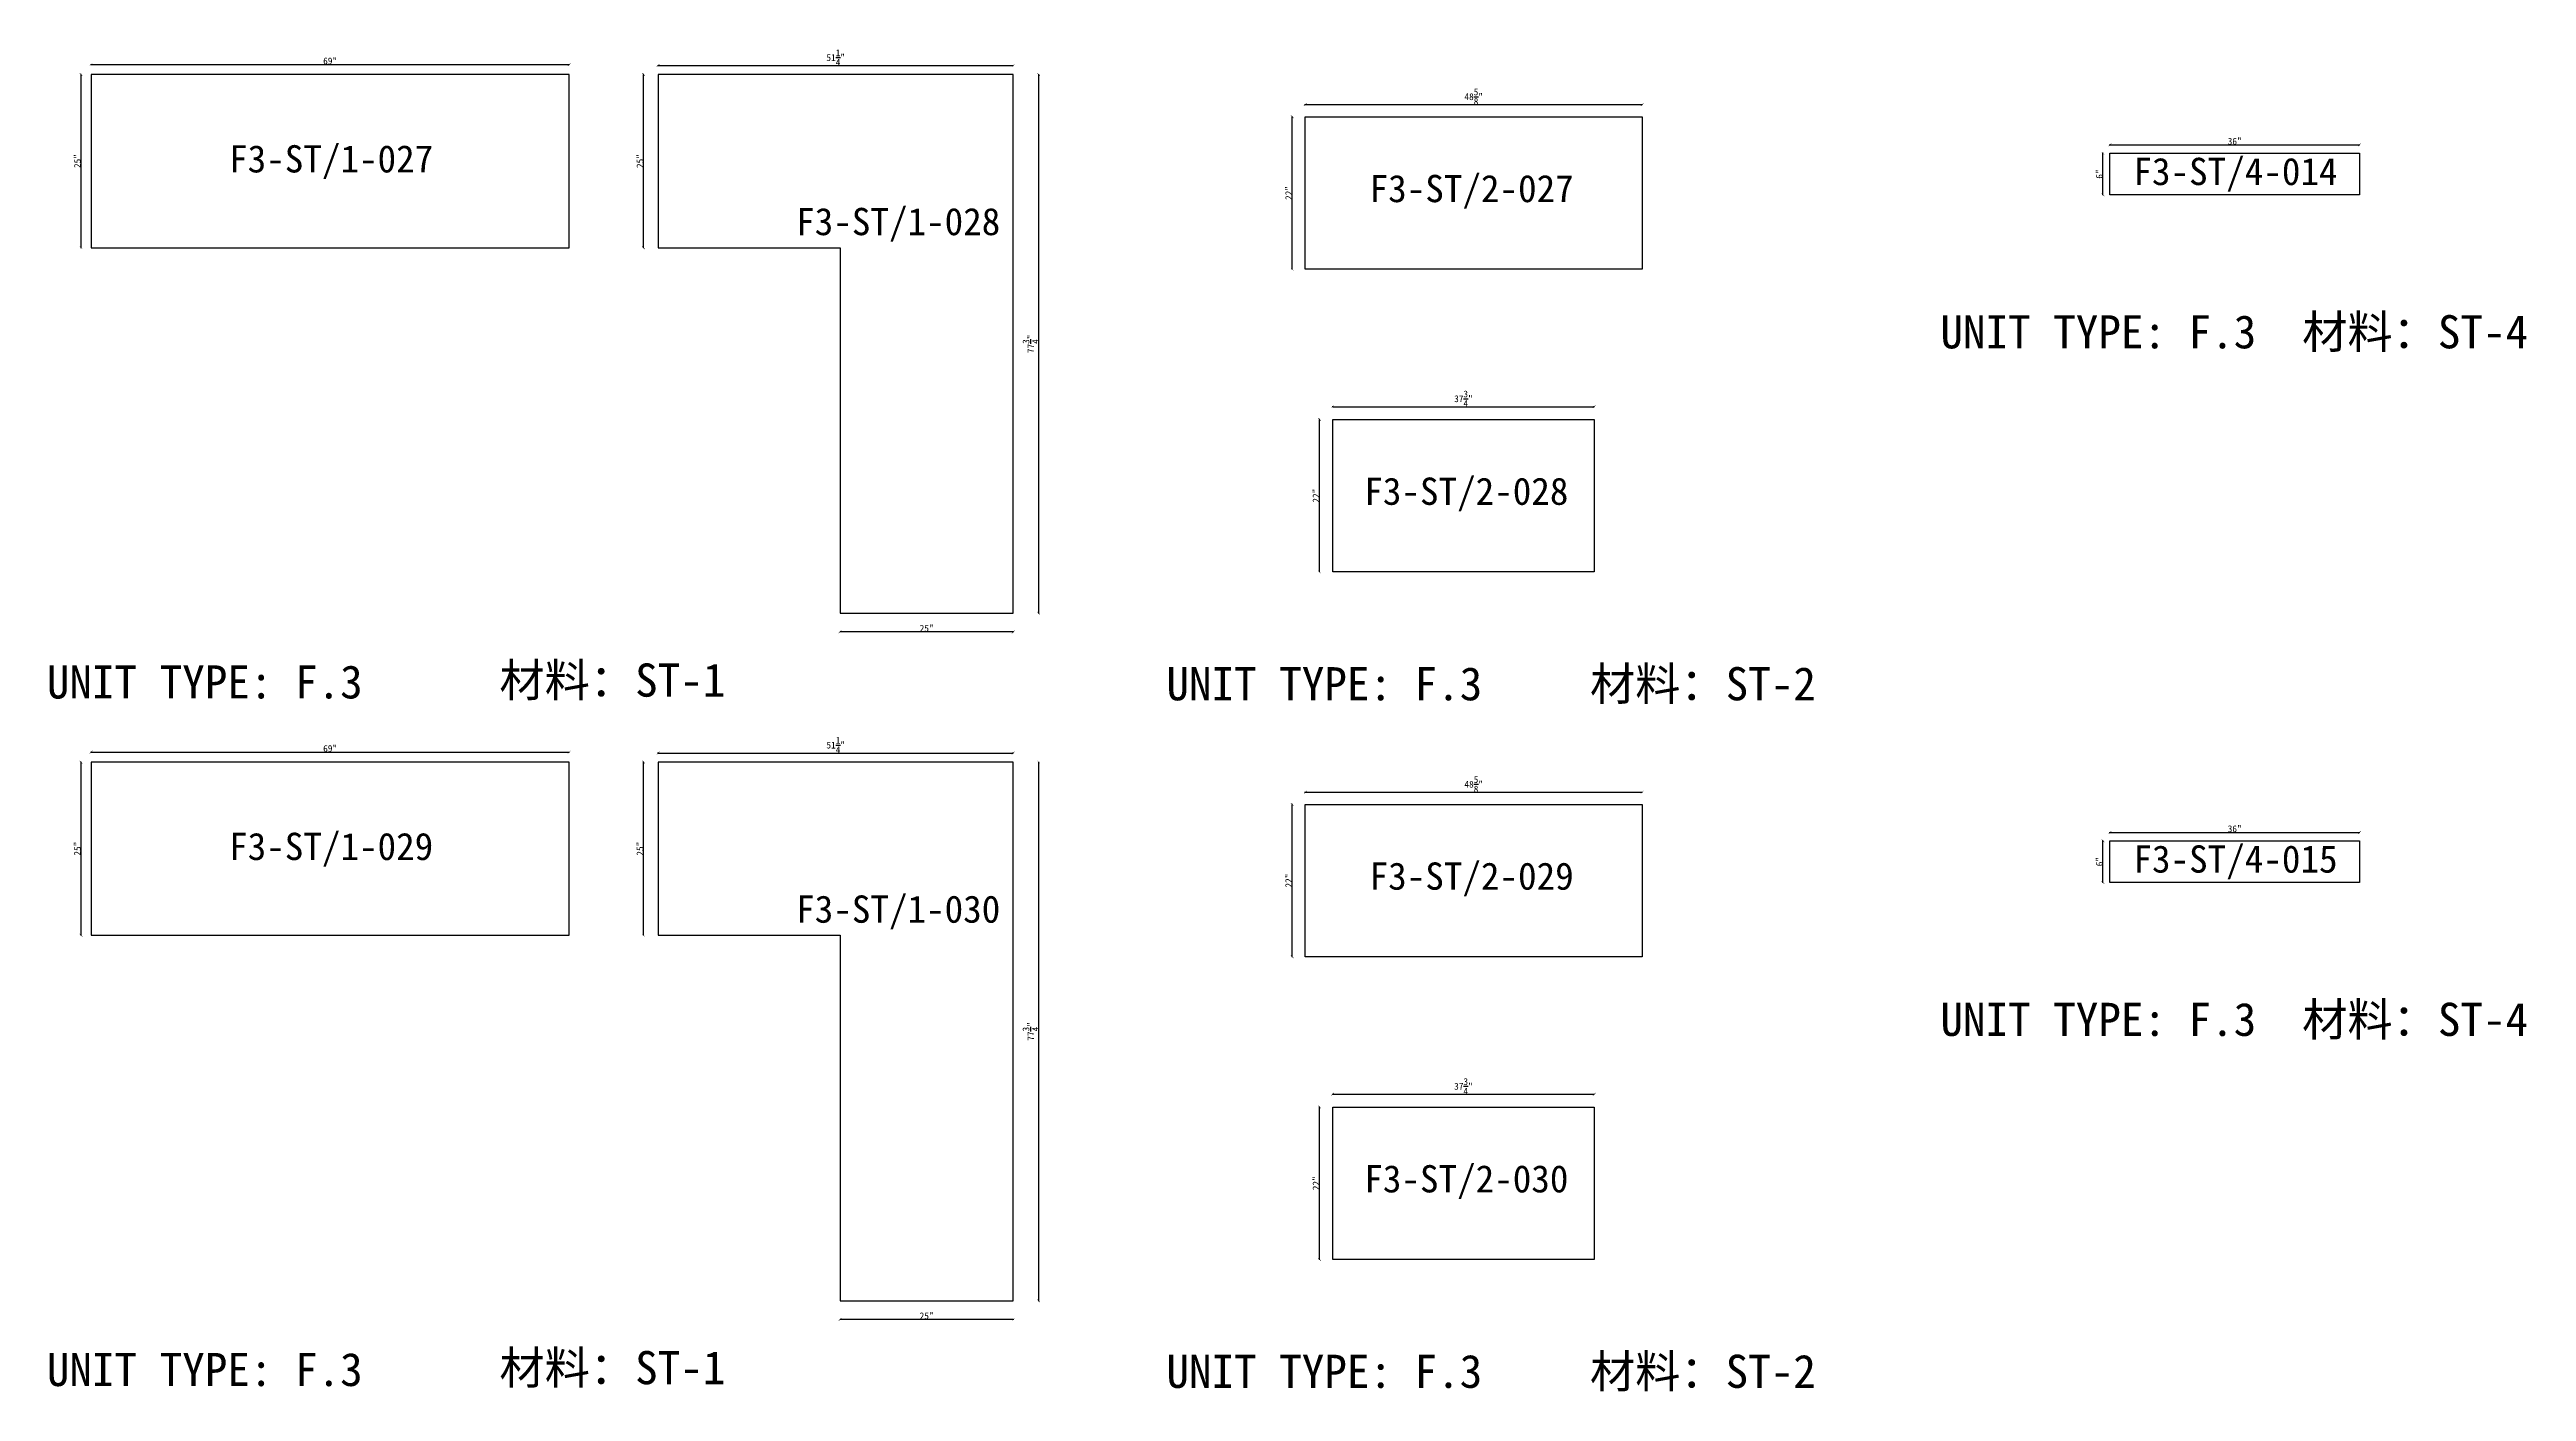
# Model space of a CAD drawing. Header units: millimetres. Extents: x -46962 to 137822, y -48342 to 2116.
# Drawn here: x -46822 to -37741, y -44448 to -39529 of the extents above; entities that cross this region are included whole.
import ezdxf
from ezdxf.enums import TextEntityAlignment as Align

# ---------------------------------------------------------------- set-up
doc = ezdxf.new("R2010")
doc.units = ezdxf.units.MM
doc.layers.add('COUNTERTOP_NUMBER', color=3, linetype='Continuous')
doc.layers.add('COUNTERTOPS', color=7, linetype='Continuous')
doc.styles.add('样式 1', font='')
doc.styles.get('样式 1').set_extended_font_data('NSimSun')
doc.dimstyles.new('副本 ISO-25', dxfattribs={"dimtxt": 25, "dimasz": 10, "dimexe": 1.5, "dimexo": 0.5, "dimtad": 1, "dimlfac": 0.03937, "dimlunit": 5, "dimtxsty": '样式 1', "dimblk": 'ARCHTICK', "dimcen": 2.5, "dimclrd": 256, "dimclrt": 1, "dimazin": 3, "dimtfac": 1, "dimtmove": 0, "dimatfit": 3, "dimfxlon": 1})

# ---------------------------------------------------------------- blocks, each defined once
blk = doc.blocks.new('_ArchTick')
at = {"color": 0, "linetype": 'ByBlock', "const_width": 0.15}
blk.add_lwpolyline([(-0.5, -0.5), (0.5, 0.5)], dxfattribs=at)
blk = doc.blocks.new('*D182')
at = {"color": 0, "lineweight": -2, "transparency": 16777216}
for p, q in [((-46705.4, -39620.1), (-46707.9, -39620.1)), ((-46705.4, -40255.1), (-46707.9, -40255.1))]:
    blk.add_line(p, q, dxfattribs=at)
at = {"lineweight": -2, "transparency": 16777216}
blk.add_line((-46706.4, -40255.1), (-46706.4, -39620.1), dxfattribs=at)
at = {"layer": 'Defpoints', "color": 0, "transparency": 16777216}
for p in [(-46706.4, -39620.1), (-46669.4, -39620.1), (-46669.4, -40255.1)]:
    blk.add_point(p, dxfattribs=at)
at = {"lineweight": -2, "transparency": 16777216, "xscale": 10, "yscale": 10, "zscale": 10}
for p, rotation in [((-46706.4, -39620.1), 90), ((-46706.4, -40255.1), 270)]:
    blk.add_blockref('_ArchTick', p, dxfattribs=dict(at, rotation=rotation))
at = {"color": 1, "transparency": 16777216, "insert": (-46719.5, -39937.6), "char_height": 25, "attachment_point": 5, "rotation": 90, "style": '样式 1'}
blk.add_mtext('\\A1;25"', dxfattribs=at)
blk = doc.blocks.new('*D183')
at = {"color": 0, "lineweight": -2, "transparency": 16777216}
for p, q in [((-46669.4, -39584.8), (-46669.4, -39582.3)), ((-44916.8, -39584.8), (-44916.8, -39582.3))]:
    blk.add_line(p, q, dxfattribs=at)
at = {"lineweight": -2, "transparency": 16777216}
blk.add_line((-46669.4, -39583.8), (-44916.8, -39583.8), dxfattribs=at)
at = {"layer": 'Defpoints', "color": 0, "transparency": 16777216}
for p in [(-44916.8, -39583.8), (-46669.4, -39620.1), (-44916.8, -39620.1)]:
    blk.add_point(p, dxfattribs=at)
at = {"lineweight": -2, "transparency": 16777216, "xscale": 10, "yscale": 10, "zscale": 10, "rotation": 180}
blk.add_blockref('_ArchTick', (-46669.4, -39583.8), dxfattribs=at)
at = {"lineweight": -2, "transparency": 16777216, "xscale": 10, "yscale": 10, "zscale": 10}
blk.add_blockref('_ArchTick', (-44916.8, -39583.8), dxfattribs=at)
at = {"color": 1, "transparency": 16777216, "insert": (-45793.1, -39570.7), "char_height": 25, "attachment_point": 5, "style": '样式 1'}
blk.add_mtext('\\A1;69"', dxfattribs=at)
blk = doc.blocks.new('*D184')
at = {"color": 0, "lineweight": -2, "transparency": 16777216}
for p, q in [((-44590.5, -39588), (-44590.5, -39585.5)), ((-43288.8, -39588), (-43288.8, -39585.5))]:
    blk.add_line(p, q, dxfattribs=at)
at = {"lineweight": -2, "transparency": 16777216}
blk.add_line((-44590.5, -39587), (-43288.8, -39587), dxfattribs=at)
at = {"layer": 'Defpoints', "color": 0, "transparency": 16777216}
for p in [(-43288.8, -39587), (-44590.5, -39620.1), (-43288.8, -39620.1)]:
    blk.add_point(p, dxfattribs=at)
at = {"lineweight": -2, "transparency": 16777216, "xscale": 10, "yscale": 10, "zscale": 10, "rotation": 180}
blk.add_blockref('_ArchTick', (-44590.5, -39587), dxfattribs=at)
at = {"lineweight": -2, "transparency": 16777216, "xscale": 10, "yscale": 10, "zscale": 10}
blk.add_blockref('_ArchTick', (-43288.8, -39587), dxfattribs=at)
at = {"color": 1, "transparency": 16777216, "insert": (-43939.6, -39558), "char_height": 25, "attachment_point": 5, "style": '样式 1'}
blk.add_mtext('\\A1;51{\\H1x;\\S1/4;}"', dxfattribs=at)
blk = doc.blocks.new('*D185')
at = {"color": 0, "lineweight": -2, "transparency": 16777216}
for p, q in [((-44643, -39620.1), (-44645.5, -39620.1)), ((-44643, -40255.1), (-44645.5, -40255.1))]:
    blk.add_line(p, q, dxfattribs=at)
at = {"lineweight": -2, "transparency": 16777216}
blk.add_line((-44644, -40255.1), (-44644, -39620.1), dxfattribs=at)
at = {"layer": 'Defpoints', "color": 0, "transparency": 16777216}
for p in [(-44644, -39620.1), (-44590.5, -39620.1), (-44590.5, -40255.1)]:
    blk.add_point(p, dxfattribs=at)
at = {"lineweight": -2, "transparency": 16777216, "xscale": 10, "yscale": 10, "zscale": 10}
for p, rotation in [((-44644, -39620.1), 90), ((-44644, -40255.1), 270)]:
    blk.add_blockref('_ArchTick', p, dxfattribs=dict(at, rotation=rotation))
at = {"color": 1, "transparency": 16777216, "insert": (-44657.1, -39937.6), "char_height": 25, "attachment_point": 5, "rotation": 90, "style": '样式 1'}
blk.add_mtext('\\A1;25"', dxfattribs=at)
blk = doc.blocks.new('*D186')
at = {"color": 0, "lineweight": -2, "transparency": 16777216}
for p, q in [((-43923.8, -41662.4), (-43923.8, -41664.9)), ((-43288.8, -41662.4), (-43288.8, -41664.9))]:
    blk.add_line(p, q, dxfattribs=at)
at = {"lineweight": -2, "transparency": 16777216}
blk.add_line((-43288.8, -41663.4), (-43923.8, -41663.4), dxfattribs=at)
at = {"layer": 'Defpoints', "color": 0, "transparency": 16777216}
for p in [(-43923.8, -41595), (-43923.8, -41663.4), (-43288.8, -41595)]:
    blk.add_point(p, dxfattribs=at)
at = {"lineweight": -2, "transparency": 16777216, "xscale": 10, "yscale": 10, "zscale": 10, "rotation": 180}
blk.add_blockref('_ArchTick', (-43923.8, -41663.4), dxfattribs=at)
at = {"lineweight": -2, "transparency": 16777216, "xscale": 10, "yscale": 10, "zscale": 10}
blk.add_blockref('_ArchTick', (-43288.8, -41663.4), dxfattribs=at)
at = {"color": 1, "transparency": 16777216, "insert": (-43606.3, -41650.3), "char_height": 25, "attachment_point": 5, "style": '样式 1'}
blk.add_mtext('\\A1;25"', dxfattribs=at)
blk = doc.blocks.new('*D187')
at = {"color": 0, "lineweight": -2, "transparency": 16777216}
for p, q in [((-43196.5, -39620.1), (-43194, -39620.1)), ((-43196.5, -41595), (-43194, -41595))]:
    blk.add_line(p, q, dxfattribs=at)
at = {"lineweight": -2, "transparency": 16777216}
blk.add_line((-43195.5, -41595), (-43195.5, -39620.1), dxfattribs=at)
at = {"layer": 'Defpoints', "color": 0, "transparency": 16777216}
for p in [(-43288.8, -39620.1), (-43195.5, -39620.1), (-43288.8, -41595)]:
    blk.add_point(p, dxfattribs=at)
at = {"lineweight": -2, "transparency": 16777216, "xscale": 10, "yscale": 10, "zscale": 10}
for p, rotation in [((-43195.5, -39620.1), 90), ((-43195.5, -41595), 270)]:
    blk.add_blockref('_ArchTick', p, dxfattribs=dict(at, rotation=rotation))
at = {"color": 1, "transparency": 16777216, "insert": (-43224.6, -40607.6), "char_height": 25, "attachment_point": 5, "rotation": 90, "style": '样式 1'}
blk.add_mtext('\\A1;77{\\H1x;\\S3/4;}"', dxfattribs=at)
blk = doc.blocks.new('*D188')
at = {"color": 0, "lineweight": -2, "transparency": 16777216}
for p, q in [((-42218.2, -39731.7), (-42218.2, -39729.2)), ((-40983.2, -39731.7), (-40983.2, -39729.2))]:
    blk.add_line(p, q, dxfattribs=at)
at = {"lineweight": -2, "transparency": 16777216}
blk.add_line((-42218.2, -39730.7), (-40983.2, -39730.7), dxfattribs=at)
at = {"layer": 'Defpoints', "color": 0, "transparency": 16777216}
for p in [(-40983.2, -39730.7), (-42218.2, -39775.2), (-40983.2, -39775.2)]:
    blk.add_point(p, dxfattribs=at)
at = {"lineweight": -2, "transparency": 16777216, "xscale": 10, "yscale": 10, "zscale": 10, "rotation": 180}
blk.add_blockref('_ArchTick', (-42218.2, -39730.7), dxfattribs=at)
at = {"lineweight": -2, "transparency": 16777216, "xscale": 10, "yscale": 10, "zscale": 10}
blk.add_blockref('_ArchTick', (-40983.2, -39730.7), dxfattribs=at)
at = {"color": 1, "transparency": 16777216, "insert": (-41600.7, -39701.6), "char_height": 25, "attachment_point": 5, "style": '样式 1'}
blk.add_mtext('\\A1;48{\\H1x;\\S5/8;}"', dxfattribs=at)
blk = doc.blocks.new('*D189')
at = {"color": 0, "lineweight": -2, "transparency": 16777216}
for p, q in [((-42265, -39775.2), (-42267.5, -39775.2)), ((-42265, -40334), (-42267.5, -40334))]:
    blk.add_line(p, q, dxfattribs=at)
at = {"lineweight": -2, "transparency": 16777216}
blk.add_line((-42266, -40334), (-42266, -39775.2), dxfattribs=at)
at = {"layer": 'Defpoints', "color": 0, "transparency": 16777216}
for p in [(-42266, -39775.2), (-42218.2, -39775.2), (-42218.2, -40334)]:
    blk.add_point(p, dxfattribs=at)
at = {"lineweight": -2, "transparency": 16777216, "xscale": 10, "yscale": 10, "zscale": 10}
for p, rotation in [((-42266, -39775.2), 90), ((-42266, -40334), 270)]:
    blk.add_blockref('_ArchTick', p, dxfattribs=dict(at, rotation=rotation))
at = {"color": 1, "transparency": 16777216, "insert": (-42279.1, -40054.6), "char_height": 25, "attachment_point": 5, "rotation": 90, "style": '样式 1'}
blk.add_mtext('\\A1;22"', dxfattribs=at)
blk = doc.blocks.new('*D190')
at = {"color": 0, "lineweight": -2, "transparency": 16777216}
for p, q in [((-42117.7, -40838.9), (-42117.7, -40836.4)), ((-41158.9, -40838.9), (-41158.9, -40836.4))]:
    blk.add_line(p, q, dxfattribs=at)
at = {"lineweight": -2, "transparency": 16777216}
blk.add_line((-42117.7, -40837.9), (-41158.9, -40837.9), dxfattribs=at)
at = {"layer": 'Defpoints', "color": 0, "transparency": 16777216}
for p in [(-41158.9, -40837.9), (-42117.7, -40884.8), (-41158.9, -40884.8)]:
    blk.add_point(p, dxfattribs=at)
at = {"lineweight": -2, "transparency": 16777216, "xscale": 10, "yscale": 10, "zscale": 10, "rotation": 180}
blk.add_blockref('_ArchTick', (-42117.7, -40837.9), dxfattribs=at)
at = {"lineweight": -2, "transparency": 16777216, "xscale": 10, "yscale": 10, "zscale": 10}
blk.add_blockref('_ArchTick', (-41158.9, -40837.9), dxfattribs=at)
at = {"color": 1, "transparency": 16777216, "insert": (-41638.3, -40808.8), "char_height": 25, "attachment_point": 5, "style": '样式 1'}
blk.add_mtext('\\A1;37{\\H1x;\\S3/4;}"', dxfattribs=at)
blk = doc.blocks.new('*D191')
at = {"color": 0, "lineweight": -2, "transparency": 16777216}
for p, q in [((-42164.8, -40884.8), (-42167.3, -40884.8)), ((-42164.8, -41443.6), (-42167.3, -41443.6))]:
    blk.add_line(p, q, dxfattribs=at)
at = {"lineweight": -2, "transparency": 16777216}
blk.add_line((-42165.8, -41443.6), (-42165.8, -40884.8), dxfattribs=at)
at = {"layer": 'Defpoints', "color": 0, "transparency": 16777216}
for p in [(-42165.8, -40884.8), (-42117.7, -40884.8), (-42117.7, -41443.6)]:
    blk.add_point(p, dxfattribs=at)
at = {"lineweight": -2, "transparency": 16777216, "xscale": 10, "yscale": 10, "zscale": 10}
for p, rotation in [((-42165.8, -40884.8), 90), ((-42165.8, -41443.6), 270)]:
    blk.add_blockref('_ArchTick', p, dxfattribs=dict(at, rotation=rotation))
at = {"color": 1, "transparency": 16777216, "insert": (-42178.9, -41164.2), "char_height": 25, "attachment_point": 5, "rotation": 90, "style": '样式 1'}
blk.add_mtext('\\A1;22"', dxfattribs=at)
blk = doc.blocks.new('*D192')
at = {"color": 0, "lineweight": -2, "transparency": 16777216}
for p, q in [((-39268.1, -39879.1), (-39268.1, -39876.6)), ((-38353.7, -39879.1), (-38353.7, -39876.6))]:
    blk.add_line(p, q, dxfattribs=at)
at = {"lineweight": -2, "transparency": 16777216}
blk.add_line((-39268.1, -39878.1), (-38353.7, -39878.1), dxfattribs=at)
at = {"layer": 'Defpoints', "color": 0, "transparency": 16777216}
for p in [(-39268.1, -39909), (-38353.7, -39878.1), (-38353.7, -39909)]:
    blk.add_point(p, dxfattribs=at)
at = {"lineweight": -2, "transparency": 16777216, "xscale": 10, "yscale": 10, "zscale": 10, "rotation": 180}
blk.add_blockref('_ArchTick', (-39268.1, -39878.1), dxfattribs=at)
at = {"lineweight": -2, "transparency": 16777216, "xscale": 10, "yscale": 10, "zscale": 10}
blk.add_blockref('_ArchTick', (-38353.7, -39878.1), dxfattribs=at)
at = {"color": 1, "transparency": 16777216, "insert": (-38810.9, -39865), "char_height": 25, "attachment_point": 5, "style": '样式 1'}
blk.add_mtext('\\A1;36"', dxfattribs=at)
blk = doc.blocks.new('*D193')
at = {"color": 0, "lineweight": -2, "transparency": 16777216}
for p, q in [((-39292.9, -39909), (-39295.4, -39909)), ((-39292.9, -40061.4), (-39295.4, -40061.4))]:
    blk.add_line(p, q, dxfattribs=at)
at = {"lineweight": -2, "transparency": 16777216}
blk.add_line((-39293.9, -40061.4), (-39293.9, -39909), dxfattribs=at)
at = {"layer": 'Defpoints', "color": 0, "transparency": 16777216}
for p in [(-39293.9, -39909), (-39268.1, -39909), (-39268.1, -40061.4)]:
    blk.add_point(p, dxfattribs=at)
at = {"lineweight": -2, "transparency": 16777216, "xscale": 10, "yscale": 10, "zscale": 10}
for p, rotation in [((-39293.9, -39909), 90), ((-39293.9, -40061.4), 270)]:
    blk.add_blockref('_ArchTick', p, dxfattribs=dict(at, rotation=rotation))
at = {"color": 1, "transparency": 16777216, "insert": (-39307.1, -39985.2), "char_height": 25, "attachment_point": 5, "rotation": 90, "style": '样式 1'}
blk.add_mtext('\\A1;6"', dxfattribs=at)
blk = doc.blocks.new('*D194')
at = {"color": 0, "lineweight": -2, "transparency": 16777216}
for p, q in [((-46705.4, -42140.6), (-46707.9, -42140.6)), ((-46705.4, -42775.6), (-46707.9, -42775.6))]:
    blk.add_line(p, q, dxfattribs=at)
at = {"lineweight": -2, "transparency": 16777216}
blk.add_line((-46706.4, -42775.6), (-46706.4, -42140.6), dxfattribs=at)
at = {"layer": 'Defpoints', "color": 0, "transparency": 16777216}
for p in [(-46706.4, -42140.6), (-46669.4, -42140.6), (-46669.4, -42775.6)]:
    blk.add_point(p, dxfattribs=at)
at = {"lineweight": -2, "transparency": 16777216, "xscale": 10, "yscale": 10, "zscale": 10}
for p, rotation in [((-46706.4, -42140.6), 90), ((-46706.4, -42775.6), 270)]:
    blk.add_blockref('_ArchTick', p, dxfattribs=dict(at, rotation=rotation))
at = {"color": 1, "transparency": 16777216, "insert": (-46719.5, -42458.1), "char_height": 25, "attachment_point": 5, "rotation": 90, "style": '样式 1'}
blk.add_mtext('\\A1;25"', dxfattribs=at)
blk = doc.blocks.new('*D195')
at = {"color": 0, "lineweight": -2, "transparency": 16777216}
for p, q in [((-46669.4, -42105.2), (-46669.4, -42102.7)), ((-44916.8, -42105.2), (-44916.8, -42102.7))]:
    blk.add_line(p, q, dxfattribs=at)
at = {"lineweight": -2, "transparency": 16777216}
blk.add_line((-46669.4, -42104.2), (-44916.8, -42104.2), dxfattribs=at)
at = {"layer": 'Defpoints', "color": 0, "transparency": 16777216}
for p in [(-44916.8, -42104.2), (-46669.4, -42140.6), (-44916.8, -42140.6)]:
    blk.add_point(p, dxfattribs=at)
at = {"lineweight": -2, "transparency": 16777216, "xscale": 10, "yscale": 10, "zscale": 10, "rotation": 180}
blk.add_blockref('_ArchTick', (-46669.4, -42104.2), dxfattribs=at)
at = {"lineweight": -2, "transparency": 16777216, "xscale": 10, "yscale": 10, "zscale": 10}
blk.add_blockref('_ArchTick', (-44916.8, -42104.2), dxfattribs=at)
at = {"color": 1, "transparency": 16777216, "insert": (-45793.1, -42091.1), "char_height": 25, "attachment_point": 5, "style": '样式 1'}
blk.add_mtext('\\A1;69"', dxfattribs=at)
blk = doc.blocks.new('*D196')
at = {"color": 0, "lineweight": -2, "transparency": 16777216}
for p, q in [((-44590.5, -42108.4), (-44590.5, -42105.9)), ((-43288.8, -42108.4), (-43288.8, -42105.9))]:
    blk.add_line(p, q, dxfattribs=at)
at = {"lineweight": -2, "transparency": 16777216}
blk.add_line((-44590.5, -42107.4), (-43288.8, -42107.4), dxfattribs=at)
at = {"layer": 'Defpoints', "color": 0, "transparency": 16777216}
for p in [(-43288.8, -42107.4), (-44590.5, -42140.6), (-43288.8, -42140.6)]:
    blk.add_point(p, dxfattribs=at)
at = {"lineweight": -2, "transparency": 16777216, "xscale": 10, "yscale": 10, "zscale": 10, "rotation": 180}
blk.add_blockref('_ArchTick', (-44590.5, -42107.4), dxfattribs=at)
at = {"lineweight": -2, "transparency": 16777216, "xscale": 10, "yscale": 10, "zscale": 10}
blk.add_blockref('_ArchTick', (-43288.8, -42107.4), dxfattribs=at)
at = {"color": 1, "transparency": 16777216, "insert": (-43939.6, -42078.4), "char_height": 25, "attachment_point": 5, "style": '样式 1'}
blk.add_mtext('\\A1;51{\\H1x;\\S1/4;}"', dxfattribs=at)
blk = doc.blocks.new('*D197')
at = {"color": 0, "lineweight": -2, "transparency": 16777216}
for p, q in [((-44643, -42140.6), (-44645.5, -42140.6)), ((-44643, -42775.6), (-44645.5, -42775.6))]:
    blk.add_line(p, q, dxfattribs=at)
at = {"lineweight": -2, "transparency": 16777216}
blk.add_line((-44644, -42775.6), (-44644, -42140.6), dxfattribs=at)
at = {"layer": 'Defpoints', "color": 0, "transparency": 16777216}
for p in [(-44644, -42140.6), (-44590.5, -42140.6), (-44590.5, -42775.6)]:
    blk.add_point(p, dxfattribs=at)
at = {"lineweight": -2, "transparency": 16777216, "xscale": 10, "yscale": 10, "zscale": 10}
for p, rotation in [((-44644, -42140.6), 90), ((-44644, -42775.6), 270)]:
    blk.add_blockref('_ArchTick', p, dxfattribs=dict(at, rotation=rotation))
at = {"color": 1, "transparency": 16777216, "insert": (-44657.1, -42458.1), "char_height": 25, "attachment_point": 5, "rotation": 90, "style": '样式 1'}
blk.add_mtext('\\A1;25"', dxfattribs=at)
blk = doc.blocks.new('*D198')
at = {"color": 0, "lineweight": -2, "transparency": 16777216}
for p, q in [((-43923.8, -44182.8), (-43923.8, -44185.3)), ((-43288.8, -44182.8), (-43288.8, -44185.3))]:
    blk.add_line(p, q, dxfattribs=at)
at = {"lineweight": -2, "transparency": 16777216}
blk.add_line((-43288.8, -44183.8), (-43923.8, -44183.8), dxfattribs=at)
at = {"layer": 'Defpoints', "color": 0, "transparency": 16777216}
for p in [(-43923.8, -44115.4), (-43288.8, -44115.4), (-43923.8, -44183.8)]:
    blk.add_point(p, dxfattribs=at)
at = {"lineweight": -2, "transparency": 16777216, "xscale": 10, "yscale": 10, "zscale": 10, "rotation": 180}
blk.add_blockref('_ArchTick', (-43923.8, -44183.8), dxfattribs=at)
at = {"lineweight": -2, "transparency": 16777216, "xscale": 10, "yscale": 10, "zscale": 10}
blk.add_blockref('_ArchTick', (-43288.8, -44183.8), dxfattribs=at)
at = {"color": 1, "transparency": 16777216, "insert": (-43606.3, -44170.7), "char_height": 25, "attachment_point": 5, "style": '样式 1'}
blk.add_mtext('\\A1;25"', dxfattribs=at)
blk = doc.blocks.new('*D199')
at = {"color": 0, "lineweight": -2, "transparency": 16777216}
for p, q in [((-43196.5, -42140.6), (-43194, -42140.6)), ((-43196.5, -44115.4), (-43194, -44115.4))]:
    blk.add_line(p, q, dxfattribs=at)
at = {"lineweight": -2, "transparency": 16777216}
blk.add_line((-43195.5, -44115.4), (-43195.5, -42140.6), dxfattribs=at)
at = {"layer": 'Defpoints', "color": 0, "transparency": 16777216}
for p in [(-43288.8, -42140.6), (-43195.5, -42140.6), (-43288.8, -44115.4)]:
    blk.add_point(p, dxfattribs=at)
at = {"lineweight": -2, "transparency": 16777216, "xscale": 10, "yscale": 10, "zscale": 10}
for p, rotation in [((-43195.5, -42140.6), 90), ((-43195.5, -44115.4), 270)]:
    blk.add_blockref('_ArchTick', p, dxfattribs=dict(at, rotation=rotation))
at = {"color": 1, "transparency": 16777216, "insert": (-43224.6, -43128), "char_height": 25, "attachment_point": 5, "rotation": 90, "style": '样式 1'}
blk.add_mtext('\\A1;77{\\H1x;\\S3/4;}"', dxfattribs=at)
blk = doc.blocks.new('*D200')
at = {"color": 0, "lineweight": -2, "transparency": 16777216}
for p, q in [((-42218.2, -42252.1), (-42218.2, -42249.6)), ((-40983.2, -42252.1), (-40983.2, -42249.6))]:
    blk.add_line(p, q, dxfattribs=at)
at = {"lineweight": -2, "transparency": 16777216}
blk.add_line((-42218.2, -42251.1), (-40983.2, -42251.1), dxfattribs=at)
at = {"layer": 'Defpoints', "color": 0, "transparency": 16777216}
for p in [(-42218.2, -42295.6), (-40983.2, -42251.1), (-40983.2, -42295.6)]:
    blk.add_point(p, dxfattribs=at)
at = {"lineweight": -2, "transparency": 16777216, "xscale": 10, "yscale": 10, "zscale": 10, "rotation": 180}
blk.add_blockref('_ArchTick', (-42218.2, -42251.1), dxfattribs=at)
at = {"lineweight": -2, "transparency": 16777216, "xscale": 10, "yscale": 10, "zscale": 10}
blk.add_blockref('_ArchTick', (-40983.2, -42251.1), dxfattribs=at)
at = {"color": 1, "transparency": 16777216, "insert": (-41600.7, -42222), "char_height": 25, "attachment_point": 5, "style": '样式 1'}
blk.add_mtext('\\A1;48{\\H1x;\\S5/8;}"', dxfattribs=at)
blk = doc.blocks.new('*D201')
at = {"color": 0, "lineweight": -2, "transparency": 16777216}
for p, q in [((-42265, -42295.6), (-42267.5, -42295.6)), ((-42265, -42854.4), (-42267.5, -42854.4))]:
    blk.add_line(p, q, dxfattribs=at)
at = {"lineweight": -2, "transparency": 16777216}
blk.add_line((-42266, -42854.4), (-42266, -42295.6), dxfattribs=at)
at = {"layer": 'Defpoints', "color": 0, "transparency": 16777216}
for p in [(-42266, -42295.6), (-42218.2, -42295.6), (-42218.2, -42854.4)]:
    blk.add_point(p, dxfattribs=at)
at = {"lineweight": -2, "transparency": 16777216, "xscale": 10, "yscale": 10, "zscale": 10}
for p, rotation in [((-42266, -42295.6), 90), ((-42266, -42854.4), 270)]:
    blk.add_blockref('_ArchTick', p, dxfattribs=dict(at, rotation=rotation))
at = {"color": 1, "transparency": 16777216, "insert": (-42279.1, -42575), "char_height": 25, "attachment_point": 5, "rotation": 90, "style": '样式 1'}
blk.add_mtext('\\A1;22"', dxfattribs=at)
blk = doc.blocks.new('*D202')
at = {"color": 0, "lineweight": -2, "transparency": 16777216}
for p, q in [((-42117.7, -43359.3), (-42117.7, -43356.8)), ((-41158.9, -43359.3), (-41158.9, -43356.8))]:
    blk.add_line(p, q, dxfattribs=at)
at = {"lineweight": -2, "transparency": 16777216}
blk.add_line((-42117.7, -43358.3), (-41158.9, -43358.3), dxfattribs=at)
at = {"layer": 'Defpoints', "color": 0, "transparency": 16777216}
for p in [(-41158.9, -43358.3), (-42117.7, -43405.2), (-41158.9, -43405.2)]:
    blk.add_point(p, dxfattribs=at)
at = {"lineweight": -2, "transparency": 16777216, "xscale": 10, "yscale": 10, "zscale": 10, "rotation": 180}
blk.add_blockref('_ArchTick', (-42117.7, -43358.3), dxfattribs=at)
at = {"lineweight": -2, "transparency": 16777216, "xscale": 10, "yscale": 10, "zscale": 10}
blk.add_blockref('_ArchTick', (-41158.9, -43358.3), dxfattribs=at)
at = {"color": 1, "transparency": 16777216, "insert": (-41638.3, -43329.2), "char_height": 25, "attachment_point": 5, "style": '样式 1'}
blk.add_mtext('\\A1;37{\\H1x;\\S3/4;}"', dxfattribs=at)
blk = doc.blocks.new('*D203')
at = {"color": 0, "lineweight": -2, "transparency": 16777216}
for p, q in [((-42164.8, -43405.2), (-42167.3, -43405.2)), ((-42164.8, -43964), (-42167.3, -43964))]:
    blk.add_line(p, q, dxfattribs=at)
at = {"lineweight": -2, "transparency": 16777216}
blk.add_line((-42165.8, -43964), (-42165.8, -43405.2), dxfattribs=at)
at = {"layer": 'Defpoints', "color": 0, "transparency": 16777216}
for p in [(-42165.8, -43405.2), (-42117.7, -43405.2), (-42117.7, -43964)]:
    blk.add_point(p, dxfattribs=at)
at = {"lineweight": -2, "transparency": 16777216, "xscale": 10, "yscale": 10, "zscale": 10}
for p, rotation in [((-42165.8, -43405.2), 90), ((-42165.8, -43964), 270)]:
    blk.add_blockref('_ArchTick', p, dxfattribs=dict(at, rotation=rotation))
at = {"color": 1, "transparency": 16777216, "insert": (-42178.9, -43684.6), "char_height": 25, "attachment_point": 5, "rotation": 90, "style": '样式 1'}
blk.add_mtext('\\A1;22"', dxfattribs=at)
blk = doc.blocks.new('*D204')
at = {"color": 0, "lineweight": -2, "transparency": 16777216}
for p, q in [((-39268.1, -42399.5), (-39268.1, -42397)), ((-38353.7, -42399.5), (-38353.7, -42397))]:
    blk.add_line(p, q, dxfattribs=at)
at = {"lineweight": -2, "transparency": 16777216}
blk.add_line((-39268.1, -42398.5), (-38353.7, -42398.5), dxfattribs=at)
at = {"layer": 'Defpoints', "color": 0, "transparency": 16777216}
for p in [(-38353.7, -42398.5), (-39268.1, -42429.4), (-38353.7, -42429.4)]:
    blk.add_point(p, dxfattribs=at)
at = {"lineweight": -2, "transparency": 16777216, "xscale": 10, "yscale": 10, "zscale": 10, "rotation": 180}
blk.add_blockref('_ArchTick', (-39268.1, -42398.5), dxfattribs=at)
at = {"lineweight": -2, "transparency": 16777216, "xscale": 10, "yscale": 10, "zscale": 10}
blk.add_blockref('_ArchTick', (-38353.7, -42398.5), dxfattribs=at)
at = {"color": 1, "transparency": 16777216, "insert": (-38810.9, -42385.4), "char_height": 25, "attachment_point": 5, "style": '样式 1'}
blk.add_mtext('\\A1;36"', dxfattribs=at)
blk = doc.blocks.new('*D205')
at = {"color": 0, "lineweight": -2, "transparency": 16777216}
for p, q in [((-39292.9, -42429.4), (-39295.4, -42429.4)), ((-39292.9, -42581.8), (-39295.4, -42581.8))]:
    blk.add_line(p, q, dxfattribs=at)
at = {"lineweight": -2, "transparency": 16777216}
blk.add_line((-39293.9, -42581.8), (-39293.9, -42429.4), dxfattribs=at)
at = {"layer": 'Defpoints', "color": 0, "transparency": 16777216}
for p in [(-39293.9, -42429.4), (-39268.1, -42429.4), (-39268.1, -42581.8)]:
    blk.add_point(p, dxfattribs=at)
at = {"lineweight": -2, "transparency": 16777216, "xscale": 10, "yscale": 10, "zscale": 10}
for p, rotation in [((-39293.9, -42429.4), 90), ((-39293.9, -42581.8), 270)]:
    blk.add_blockref('_ArchTick', p, dxfattribs=dict(at, rotation=rotation))
at = {"color": 1, "transparency": 16777216, "insert": (-39307.1, -42505.6), "char_height": 25, "attachment_point": 5, "rotation": 90, "style": '样式 1'}
blk.add_mtext('\\A1;6"', dxfattribs=at)

msp = doc.modelspace()

# ---------------------------------------------------------------- linework, layer by layer
at = {"layer": 'COUNTERTOPS'}
for points in [[(-46669.416, -40255.142), (-44916.816, -40255.142), (-44916.816, -39620.142), (-46669.416, -39620.142)], [(-43288.771, -39620.142), (-44590.521, -39620.142), (-44590.521, -40255.142), (-43923.771, -40255.142), (-43923.771, -41594.992), (-43288.771, -41594.992)], [(-42218.246, -39775.194), (-40983.171, -39775.194), (-40983.171, -40333.994), (-42218.246, -40333.994)], [(-39268.092, -39908.952), (-38353.692, -39908.952), (-38353.692, -40061.352), (-39268.092, -40061.352)], [(-42117.702, -40884.779), (-41158.852, -40884.779), (-41158.852, -41443.579), (-42117.702, -41443.579)], [(-46669.416, -42775.561), (-44916.816, -42775.561), (-44916.816, -42140.561), (-46669.416, -42140.561)], [(-43288.771, -42140.561), (-44590.521, -42140.561), (-44590.521, -42775.561), (-43923.771, -42775.561), (-43923.771, -44115.411), (-43288.771, -44115.411)], [(-42218.246, -42295.613), (-40983.171, -42295.613), (-40983.171, -42854.413), (-42218.246, -42854.413)], [(-39268.092, -42429.371), (-38353.692, -42429.371), (-38353.692, -42581.771), (-39268.092, -42581.771)], [(-42117.702, -43405.197), (-41158.852, -43405.197), (-41158.852, -43963.997), (-42117.702, -43963.997)]]:
    msp.add_lwpolyline(points, close=True, dxfattribs=at)

# ---------------------------------------------------------------- texts
at = {"style": '样式 1'}
for s, p in [('材料：ST-4', (-38563.503, -40624.109)), ('UNIT TYPE: F.3', (-39889.784, -40624.109)), ('材料：ST-1', (-45172.423, -41900.845)), ('UNIT TYPE: F.3', (-46831.71, -41907.5)), ('UNIT TYPE: F.3', (-42727.3, -41914.277)), ('材料：ST-2', (-41174.575, -41914.277)), ('UNIT TYPE: F.3', (-39889.784, -43144.528)), ('材料：ST-4', (-38563.503, -43144.528)), ('UNIT TYPE: F.3', (-46831.71, -44427.918)), ('材料：ST-1', (-45172.423, -44421.263)), ('材料：ST-2', (-41174.575, -44434.696)), ('UNIT TYPE: F.3', (-42727.3, -44434.696))]:
    msp.add_text(s, height=121.5865, dxfattribs=at).set_placement(p)
at = {"layer": 'COUNTERTOP_NUMBER', "color": 3, "style": '样式 1'}
for s, p in [('F3-ST/1-027', (-45789.329, -39929.311)), ('F3-ST/4-014', (-38808.005, -39975.522)), ('F3-ST/2-027', (-41608.159, -40038.164)), ('F3-ST/1-028', (-43710.434, -40159.161)), ('F3-ST/2-028', (-41627.614, -41147.748)), ('F3-ST/1-029', (-45789.329, -42449.73)), ('F3-ST/4-015', (-38808.005, -42495.94)), ('F3-ST/2-029', (-41608.159, -42558.582)), ('F3-ST/1-030', (-43710.434, -42679.58)), ('F3-ST/2-030', (-41627.614, -43668.166))]:
    msp.add_text(s, height=100, dxfattribs=at).set_placement(p, align=Align.MIDDLE_CENTER)

# ---------------------------------------------------------------- dimensions: what is measured, and where the dimension line sits
for base, p1, p2, picture, middle in [((-44916.816, -39583.812), (-46669.416, -39620.142), (-44916.816, -39620.142), '*D183', (-45793.116, -39570.687)), ((-43288.771, -39587.01), (-44590.521, -39620.142), (-43288.771, -39620.142), '*D184', (-43939.646, -39557.986)), ((-40983.171, -39730.666), (-42218.246, -39775.194), (-40983.171, -39775.194), '*D188', (-41600.709, -39701.572)), ((-38353.692, -39878.117), (-39268.092, -39908.952), (-38353.692, -39908.952), '*D192', (-38810.892, -39864.992)), ((-41158.852, -40837.922), (-42117.702, -40884.779), (-41158.852, -40884.779), '*D190', (-41638.277, -40808.829)), ((-43923.771, -41663.408), (-43288.771, -41594.992), (-43923.771, -41594.992), '*D186', (-43606.271, -41650.283)), ((-44916.816, -42104.23), (-46669.416, -42140.561), (-44916.816, -42140.561), '*D195', (-45793.116, -42091.105)), ((-43288.771, -42107.428), (-44590.521, -42140.561), (-43288.771, -42140.561), '*D196', (-43939.646, -42078.404)), ((-40983.171, -42251.084), (-42218.246, -42295.613), (-40983.171, -42295.613), '*D200', (-41600.709, -42221.991)), ((-38353.692, -42398.535), (-39268.092, -42429.371), (-38353.692, -42429.371), '*D204', (-38810.892, -42385.41)), ((-41158.852, -43358.34), (-42117.702, -43405.197), (-41158.852, -43405.197), '*D202', (-41638.277, -43329.247)), ((-43923.771, -44183.826), (-43288.771, -44115.411), (-43923.771, -44115.411), '*D198', (-43606.271, -44170.701))]:
    dim = msp.add_linear_dim(base=base, p1=p1, p2=p2, dimstyle='副本 ISO-25')
    dim.commit()
    dim.dimension.update_dxf_attribs({"geometry": picture, "text_midpoint": middle})
for base, p1, p2, picture, middle in [((-46706.356, -39620.142), (-46669.416, -40255.142), (-46669.416, -39620.142), '*D182', (-46719.481, -39937.642)), ((-44643.966, -39620.142), (-44590.521, -40255.142), (-44590.521, -39620.142), '*D185', (-44657.091, -39937.642)), ((-43195.549, -39620.142), (-43288.771, -41594.992), (-43288.771, -39620.142), '*D187', (-43224.642, -40607.567)), ((-42266.01, -39775.194), (-42218.246, -40333.994), (-42218.246, -39775.194), '*D189', (-42279.135, -40054.594)), ((-39293.927, -39908.952), (-39268.092, -40061.352), (-39268.092, -39908.952), '*D193', (-39307.052, -39985.152)), ((-42165.81, -40884.779), (-42117.702, -41443.579), (-42117.702, -40884.779), '*D191', (-42178.935, -41164.179)), ((-46706.356, -42140.561), (-46669.416, -42775.561), (-46669.416, -42140.561), '*D194', (-46719.481, -42458.061)), ((-44643.966, -42140.561), (-44590.521, -42775.561), (-44590.521, -42140.561), '*D197', (-44657.091, -42458.061)), ((-43195.549, -42140.561), (-43288.771, -44115.411), (-43288.771, -42140.561), '*D199', (-43224.642, -43127.986)), ((-42266.01, -42295.613), (-42218.246, -42854.413), (-42218.246, -42295.613), '*D201', (-42279.135, -42575.013)), ((-39293.927, -42429.371), (-39268.092, -42581.771), (-39268.092, -42429.371), '*D205', (-39307.052, -42505.571)), ((-42165.81, -43405.197), (-42117.702, -43963.997), (-42117.702, -43405.197), '*D203', (-42178.935, -43684.597))]:
    dim = msp.add_linear_dim(base=base, p1=p1, p2=p2, angle=90, dimstyle='副本 ISO-25')
    dim.commit()
    dim.dimension.update_dxf_attribs({"geometry": picture, "text_midpoint": middle})

doc.saveas('drawing.dxf')
